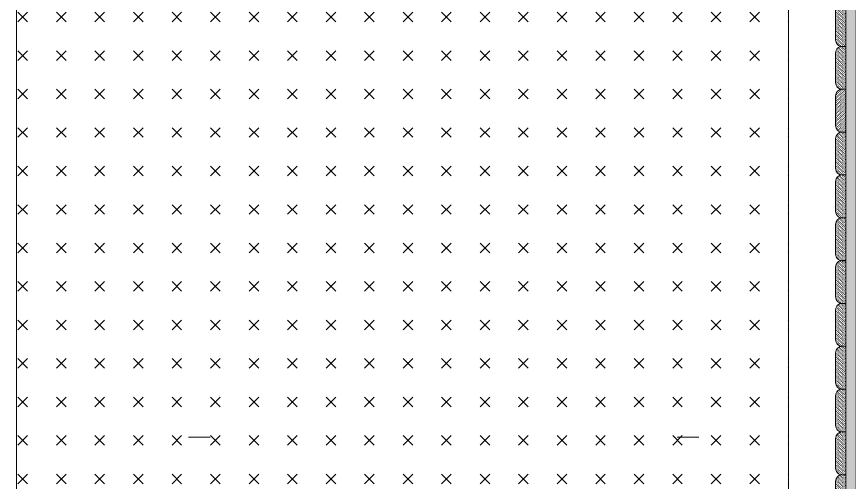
# Model space of a CAD drawing. Header units: inches. Extents: x 4017 to 5703, y -944 to 2840.
# Drawn here: x 4241.7 to 4338.8, y 1361.7 to 1416 of the extents above; entities that cross this region are included whole.
import ezdxf

# ---------------------------------------------------------------- set-up
doc = ezdxf.new("R2010")
doc.units = ezdxf.units.IN
doc.header["$MEASUREMENT"] = 0
doc.layers.get('0').update_dxf_attribs({"color": 5})
doc.layers.add('1 - bed panels', color=170, linetype='Continuous', lineweight=9)
doc.layers.add('1 - plaster', color=1, linetype='Continuous', lineweight=9)
pattern_1 = [(135, (-4522.99664, 5411.87686), (-0.1683798023, -0.0561266008), [0, -0.15875])]
pattern_2 = [(135, (-4522.99664, 5401.85859), (-0.1683798023, -0.0561266008), [0, -0.15875])]

# ---------------------------------------------------------------- blocks, each defined once
blk = doc.blocks.new('ddaswd')
at = {"layer": '1 - plaster', "true_color": 0xe0a352}
blk.add_hatch(color=33, dxfattribs=at).paths.add_polyline_path([(1.2, -0.024), (0, -0.024), (0, -213.023), (1.2, -213.023)])
at = {"layer": '1 - bed panels', "color": 9, "true_color": 0xc2c2c2}
for p, q in [((-76.638, -96.405), (-74.138, -96.405)), ((-17.16, -96.405), (-19.66, -96.405))]:
    blk.add_line(p, q, dxfattribs=at)
at = {"layer": '1 - plaster'}
blk.add_lwpolyline([(0, 0), (1.2, -0.024), (1.2, -212.189), (0, -212.189), (0, 0)], dxfattribs=at)
blk = doc.blocks.new('nhyv')
at = {"layer": '1 - bed panels', "true_color": 0xc2c2c2}
h = blk.add_hatch(dxfattribs=at)
h.set_pattern_fill('CROSS', color=9, scale=0.5, angle=135)
h.set_pattern_definition([(135, (-268.083, -3.452), (-4.490128, 4e-16), [1.5875, -4.7625]), (225, (-268.083, -2.3296), (-4e-16, -4.490128), [1.5875, -4.7625])])
edge = h.paths.add_edge_path()
edge.add_line((59.654, 1298.726), (139.654, 1298.726))
edge.add_arc((139.654, 1293.726), 5, 0, 90, ccw=False)
edge.add_line((144.654, 1293.726), (144.654, 1103.726))
edge.add_arc((139.654, 1103.726), 5, -90, 0, ccw=False)
edge.add_line((139.654, 1098.726), (59.654, 1098.726))
edge.add_arc((59.654, 1103.726), 5, 180, 270, ccw=False)
edge.add_line((54.654, 1103.726), (54.654, 1293.726))
edge.add_arc((59.654, 1293.726), 5, 90, 180, ccw=False)
edge = h.paths.add_edge_path(flags=16)
edge.add_line((134.654, 1290.726), (134.654, 1261.726))
edge.add_arc((131.654, 1261.726), 3, -90, 0, ccw=False)
edge.add_line((131.654, 1258.726), (67.654, 1258.726))
edge.add_arc((67.654, 1261.726), 3, 180, 270, ccw=False)
edge.add_line((64.654, 1261.726), (64.654, 1290.726))
edge.add_arc((67.654, 1290.726), 3, 90, 180, ccw=False)
edge.add_line((67.654, 1293.726), (131.654, 1293.726))
edge.add_arc((131.654, 1290.726), 3, 0, 90, ccw=False)
at = {"layer": '1 - bed panels', "color": 9, "true_color": 0xc2c2c2}
blk.add_lwpolyline([(59.654, 1298.726), (139.654, 1298.726, -0.414214), (144.654, 1293.726), (144.654, 1103.726, -0.414214), (139.654, 1098.726), (59.654, 1098.726, -0.414214), (54.654, 1103.726), (54.654, 1293.726, -0.414214)], format="xyb", close=True, dxfattribs=at)
blk = doc.blocks.new('ddwsadwaef')
at = {"layer": '1 - bed panels', "true_color": 0x334acc}
h = blk.add_hatch(dxfattribs=at)
h.set_pattern_fill('DOTS', color=162, scale=0.1, angle=135, style=0)
h.set_pattern_definition(pattern_2)
edge = h.paths.add_edge_path()
edge.add_line((-1.2, -50.059), (-1.2, -46.559))
edge.add_arc((-0.45, -46.559), 0.75, 90, 180, ccw=False)
edge.add_line((-0.45, -45.809), (0, -45.809))
edge.add_line((0, -45.809), (0, -50.809))
edge.add_line((0, -50.809), (-0.45, -50.809))
edge.add_arc((-0.45, -50.059), 0.75, 180, 270, ccw=False)
h = blk.add_hatch(dxfattribs=at)
h.set_pattern_fill('DOTS', color=162, scale=0.1, angle=135, style=0)
h.set_pattern_definition(pattern_2)
edge = h.paths.add_edge_path()
edge.add_line((-1.2, -55.059), (-1.2, -51.559))
edge.add_arc((-0.45, -51.559), 0.75, 90, 180, ccw=False)
edge.add_line((-0.45, -50.809), (0, -50.809))
edge.add_line((0, -50.809), (0, -55.809))
edge.add_line((0, -55.809), (-0.45, -55.809))
edge.add_arc((-0.45, -55.059), 0.75, 180, 270, ccw=False)
at = {"layer": '1 - bed panels'}
h = blk.add_hatch(dxfattribs=at)
h.set_pattern_fill('DOTS', color=256, scale=0.1, angle=225, style=0)
h.set_pattern_definition([(225, (-2942.98283, 8242.74652), (0.0561266008, -0.1683798023), [0, -0.15875])])
edge = h.paths.add_edge_path()
edge.add_line((-1.2, -60.059), (-1.2, -56.559))
edge.add_arc((-0.45, -56.559), 0.75, 90, 180, ccw=False)
edge.add_line((-0.45, -55.809), (0, -55.809))
edge.add_line((0, -55.809), (0, -60.809))
edge.add_line((0, -60.809), (-0.45, -60.809))
edge.add_arc((-0.45, -60.059), 0.75, 180, 270, ccw=False)
at = {"layer": '1 - bed panels', "true_color": 0x334acc}
h = blk.add_hatch(dxfattribs=at)
h.set_pattern_fill('DOTS', color=162, scale=0.1, angle=135, style=0)
h.set_pattern_definition(pattern_2)
edge = h.paths.add_edge_path()
edge.add_line((-1.2, -65.059), (-1.2, -61.559))
edge.add_arc((-0.45, -61.559), 0.75, 90, 180, ccw=False)
edge.add_line((-0.45, -60.809), (0, -60.809))
edge.add_line((0, -60.809), (0, -65.809))
edge.add_line((0, -65.809), (-0.45, -65.809))
edge.add_arc((-0.45, -65.059), 0.75, 180, 270, ccw=False)
h = blk.add_hatch(dxfattribs=at)
h.set_pattern_fill('DOTS', color=162, scale=0.1, angle=135, style=0)
h.set_pattern_definition(pattern_2)
edge = h.paths.add_edge_path()
edge.add_line((-1.2, -70.059), (-1.2, -66.559))
edge.add_arc((-0.45, -66.559), 0.75, 90, 180, ccw=False)
edge.add_line((-0.45, -65.809), (0, -65.809))
edge.add_line((0, -65.809), (0, -70.809))
edge.add_line((0, -70.809), (-0.45, -70.809))
edge.add_arc((-0.45, -70.059), 0.75, 180, 270, ccw=False)
h = blk.add_hatch(dxfattribs=at)
h.set_pattern_fill('DOTS', color=162, scale=0.1, angle=135, style=0)
h.set_pattern_definition(pattern_2)
edge = h.paths.add_edge_path()
edge.add_line((-1.2, -75.059), (-1.2, -71.559))
edge.add_arc((-0.45, -71.559), 0.75, 90, 180, ccw=False)
edge.add_line((-0.45, -70.809), (0, -70.809))
edge.add_line((0, -70.809), (0, -75.809))
edge.add_line((0, -75.809), (-0.45, -75.809))
edge.add_arc((-0.45, -75.059), 0.75, 180, 270, ccw=False)
h = blk.add_hatch(dxfattribs=at)
h.set_pattern_fill('DOTS', color=162, scale=0.1, angle=135, style=0)
h.set_pattern_definition(pattern_1)
edge = h.paths.add_edge_path()
edge.add_line((-1.2, -80.04), (-1.2, -76.54))
edge.add_arc((-0.45, -76.54), 0.75, 90, 180, ccw=False)
edge.add_line((-0.45, -75.79), (0, -75.79))
edge.add_line((0, -75.79), (0, -80.79))
edge.add_line((0, -80.79), (-0.45, -80.79))
edge.add_arc((-0.45, -80.04), 0.75, 180, 270, ccw=False)
h = blk.add_hatch(dxfattribs=at)
h.set_pattern_fill('DOTS', color=162, scale=0.1, angle=135, style=0)
h.set_pattern_definition(pattern_1)
edge = h.paths.add_edge_path()
edge.add_line((-1.2, -85.04), (-1.2, -81.54))
edge.add_arc((-0.45, -81.54), 0.75, 90, 180, ccw=False)
edge.add_line((-0.45, -80.79), (0, -80.79))
edge.add_line((0, -80.79), (0, -85.79))
edge.add_line((0, -85.79), (-0.45, -85.79))
edge.add_arc((-0.45, -85.04), 0.75, 180, 270, ccw=False)
h = blk.add_hatch(dxfattribs=at)
h.set_pattern_fill('DOTS', color=162, scale=0.1, angle=135, style=0)
h.set_pattern_definition(pattern_1)
edge = h.paths.add_edge_path()
edge.add_line((-1.2, -90.04), (-1.2, -86.54))
edge.add_arc((-0.45, -86.54), 0.75, 90, 180, ccw=False)
edge.add_line((-0.45, -85.79), (0, -85.79))
edge.add_line((0, -85.79), (0, -90.79))
edge.add_line((0, -90.79), (-0.45, -90.79))
edge.add_arc((-0.45, -90.04), 0.75, 180, 270, ccw=False)
h = blk.add_hatch(dxfattribs=at)
h.set_pattern_fill('DOTS', color=162, scale=0.1, angle=135, style=0)
h.set_pattern_definition(pattern_1)
edge = h.paths.add_edge_path()
edge.add_line((-1.2, -95.04), (-1.2, -91.54))
edge.add_arc((-0.45, -91.54), 0.75, 90, 180, ccw=False)
edge.add_line((-0.45, -90.79), (0, -90.79))
edge.add_line((0, -90.79), (0, -95.79))
edge.add_line((0, -95.79), (-0.45, -95.79))
edge.add_arc((-0.45, -95.04), 0.75, 180, 270, ccw=False)
h = blk.add_hatch(dxfattribs=at)
h.set_pattern_fill('DOTS', color=162, scale=0.1, angle=135, style=0)
h.set_pattern_definition(pattern_1)
edge = h.paths.add_edge_path()
edge.add_line((-1.2, -100.04), (-1.2, -96.54))
edge.add_arc((-0.45, -96.54), 0.75, 90, 180, ccw=False)
edge.add_line((-0.45, -95.79), (0, -95.79))
edge.add_line((0, -95.79), (0, -100.79))
edge.add_line((0, -100.79), (-0.45, -100.79))
edge.add_arc((-0.45, -100.04), 0.75, 180, 270, ccw=False)
h = blk.add_hatch(dxfattribs=at)
h.set_pattern_fill('DOTS', color=162, scale=0.1, angle=135, style=0)
h.set_pattern_definition(pattern_1)
edge = h.paths.add_edge_path()
edge.add_line((-1.2, -105.04), (-1.2, -101.54))
edge.add_arc((-0.45, -101.54), 0.75, 90, 180, ccw=False)
edge.add_line((-0.45, -100.79), (0, -100.79))
edge.add_line((0, -100.79), (0, -105.79))
edge.add_line((0, -105.79), (-0.45, -105.79))
edge.add_arc((-0.45, -105.04), 0.75, 180, 270, ccw=False)
at = {"layer": '1 - bed panels'}
for points in [[(-1.2, -50.059), (-1.2, -46.559, -0.414214), (-0.45, -45.809), (0, -45.809), (0, -50.809), (-0.45, -50.809, -0.414214)], [(-1.2, -55.059), (-1.2, -51.559, -0.414214), (-0.45, -50.809), (0, -50.809), (0, -55.809), (-0.45, -55.809, -0.414214)], [(-1.2, -65.059), (-1.2, -61.559, -0.414214), (-0.45, -60.809), (0, -60.809), (0, -65.809), (-0.45, -65.809, -0.414214)], [(-1.2, -70.059), (-1.2, -66.559, -0.414214), (-0.45, -65.809), (0, -65.809), (0, -70.809), (-0.45, -70.809, -0.414214)], [(-1.2, -75.059), (-1.2, -71.559, -0.414214), (-0.45, -70.809), (0, -70.809), (0, -75.809), (-0.45, -75.809, -0.414214)], [(-1.2, -80.04), (-1.2, -76.54, -0.414214), (-0.45, -75.79), (0, -75.79), (0, -80.79), (-0.45, -80.79, -0.414214)], [(-1.2, -85.04), (-1.2, -81.54, -0.414214), (-0.45, -80.79), (0, -80.79), (0, -85.79), (-0.45, -85.79, -0.414214)], [(-1.2, -90.04), (-1.2, -86.54, -0.414214), (-0.45, -85.79), (0, -85.79), (0, -90.79), (-0.45, -90.79, -0.414214)], [(-1.2, -95.04), (-1.2, -91.54, -0.414214), (-0.45, -90.79), (0, -90.79), (0, -95.79), (-0.45, -95.79, -0.414214)], [(-1.2, -100.04), (-1.2, -96.54, -0.414214), (-0.45, -95.79), (0, -95.79), (0, -100.79), (-0.45, -100.79, -0.414214)], [(-1.2, -105.04), (-1.2, -101.54, -0.414214), (-0.45, -100.79), (0, -100.79), (0, -105.79), (-0.45, -105.79, -0.414214)]]:
    blk.add_lwpolyline(points, format="xyb", close=True, dxfattribs=at)
at = {"layer": '1 - bed panels', "color": 162, "true_color": 0x334acc}
blk.add_lwpolyline([(-1.2, -60.059), (-1.2, -56.559, -0.414214), (-0.45, -55.809), (0, -55.809), (0, -60.809), (-0.45, -60.809, -0.414214)], format="xyb", close=True, dxfattribs=at)
at = {"xscale": -1}
blk.add_blockref('nhyv', (47.974, -1300.215), dxfattribs=at)

msp = doc.modelspace()

# ---------------------------------------------------------------- block references
for name in ['ddaswd', 'ddwsadwaef']:
    msp.add_blockref(name, (4338.371, 1463.374))

doc.saveas('drawing.dxf')
